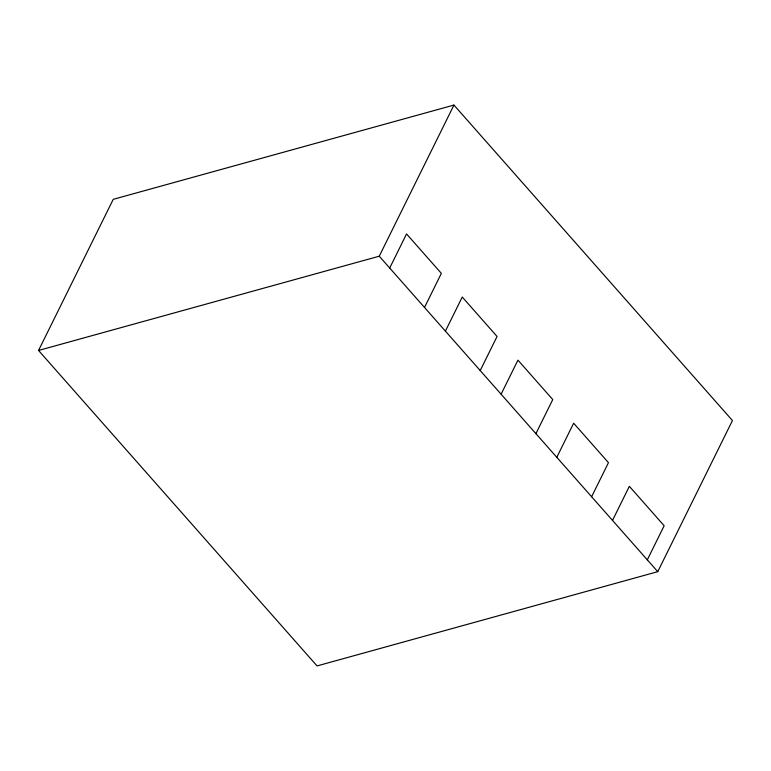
<?xml version="1.0" encoding="UTF-8"?>
<svg xmlns="http://www.w3.org/2000/svg" width="771" height="771" viewBox="0 0 771 771"><rect width="100%" height="100%" fill="white"/><g stroke="black" fill="none" stroke-linecap="round" stroke-linejoin="round"><path stroke-width="1.16" d="M38.55 350.458L113.241 199.332L453.946 105.068L732.45 420.542L657.759 571.668L317.054 665.932L38.55 350.458L379.255 256.203L453.946 105.068M389.702 268.029L406.548 233.941L441.359 273.377L424.513 307.465M445.397 331.125L462.253 297.037L497.064 336.474L480.217 370.562M501.102 394.222L517.948 360.134L552.759 399.561L535.912 433.649M556.797 457.309L573.653 423.221L608.464 462.658L591.617 496.746M612.502 520.406L629.348 486.318L664.159 525.755L647.312 559.842M379.255 256.203L657.759 571.668"/></g></svg>
